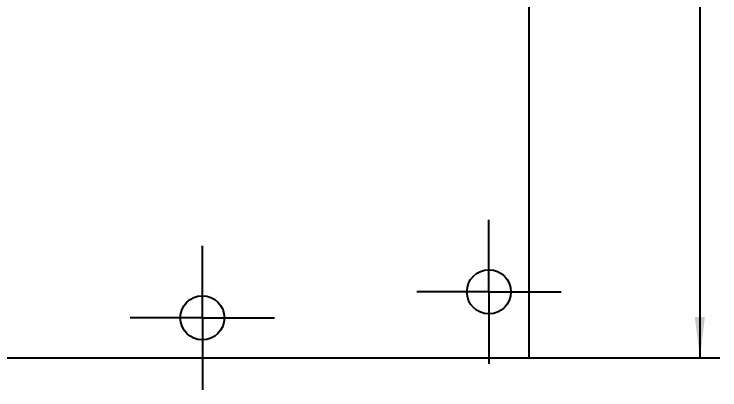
# Model space of a CAD drawing. Header units: millimetres. Extents: x 0 to 420, y 0 to 297.
# Drawn here: x 156.6 to 227, y 146.8 to 184.4 of the extents above; entities that cross this region are included whole.
import ezdxf

# ---------------------------------------------------------------- set-up
doc = ezdxf.new("R2010")
doc.units = ezdxf.units.MM
doc.layers.add('10', color=7, linetype='Continuous')
doc.styles.add('SLDTEXTSTYLE2', font='TXT', dxfattribs={"width": 0.7})
doc.dimstyles.new('SLDDIMSTYLE0', dxfattribs={"dimtxt": 3, "dimasz": 4.08, "dimexe": 0, "dimexo": 0.0625, "dimgap": 0.75, "dimtad": 1, "dimlfac": 0.5, "dimrnd": 1e-09, "dimzin": 12, "dimdsep": 46, "dimtxsty": 'SLDTEXTSTYLE2', "dimsah": 1, "dimcen": 0.09, "dimadec": 0, "dimazin": 3, "dimtol": 1, "dimtp": 0.01, "dimtm": 0.01, "dimtfac": 1, "dimtofl": 0, "dimtmove": 0, "dimatfit": 3, "dimfxl": 1, "dimfrac": 2, "dimtolj": 1, "dimarcsym": 0})

# ---------------------------------------------------------------- blocks, each defined once
blk = doc.blocks.new('_D')
at = {"layer": '10'}
for p, q in [((92.05, 150.02), (92.05, 268)), ((207.95, 150.02), (207.95, 268)), ((92.05, 266), (207.95, 266))]:
    blk.add_line(p, q, dxfattribs=at)
for points in [[(92.05, 266), (96.13, 265.492), (96.13, 266.508)], [(207.95, 266), (203.87, 266.508), (203.87, 265.492)]]:
    blk.add_solid(points, dxfattribs=at)
at = {"layer": '10', "char_height": 3, "attachment_point": 1, "style": 'SLDTEXTSTYLE2'}
for s, insert in [('57.95', (139.525, 269.867)), ('±0.01', (150.035, 269.867))]:
    blk.add_mtext(s, dxfattribs=dict(at, insert=insert))
blk = doc.blocks.new('_D_1')
at = {"layer": '10'}
for p, q in [((92.05, 249.98), (227, 249.98)), ((225, 249.98), (225, 150.02)), ((92.05, 150.02), (227, 150.02))]:
    blk.add_line(p, q, dxfattribs=at)
for points in [[(225, 249.98), (224.492, 245.9), (225.508, 245.9)], [(225, 150.02), (225.508, 154.1), (224.492, 154.1)]]:
    blk.add_solid(points, dxfattribs=at)
at = {"layer": '10', "char_height": 3, "attachment_point": 1, "rotation": 90, "style": 'SLDTEXTSTYLE2'}
for s, insert in [('±0.01', (221.133, 200.035)), ('49.98', (221.133, 189.525))]:
    blk.add_mtext(s, dxfattribs=dict(at, insert=insert))
blk = doc.blocks.new('SW_CENTERMARKSYMBOL_3')
at = {"layer": '10', "color": 0}
for p, q in [((0, 5), (0, 7.2)), ((0, 0), (0, 5)), ((-5, 0), (-7.2, 0)), ((0, 0), (-5, 0)), ((0, 0), (0, -5)), ((0, 0), (5, 0)), ((5, 0), (7.2, 0)), ((0, -5), (0, -7.2))]:
    blk.add_line(p, q, dxfattribs=at)
blk = doc.blocks.new('SW_CENTERMARKSYMBOL_5')
at = {"layer": '10', "color": 0}
for p, q in [((0, 5), (0, 7.2)), ((0, 0), (0, 5)), ((-5, 0), (-7.2, 0)), ((0, 0), (-5, 0)), ((0, 0), (0, -5)), ((0, 0), (5, 0)), ((5, 0), (7.2, 0)), ((0, -5), (0, -7.2))]:
    blk.add_line(p, q, dxfattribs=at)

msp = doc.modelspace()

# ---------------------------------------------------------------- linework, layer by layer
at = {"color": 7, "linetype": 'Continuous', "lineweight": 25}
for p, q in [((207.95, 150.02), (207.95, 249.98)), ((92.05, 150.02), (207.95, 150.02))]:
    msp.add_line(p, q, dxfattribs=at)
for centre in [(203.95, 156.62), (175.35, 154.02)]:
    msp.add_circle(centre, 2.2, dxfattribs=at)

# ---------------------------------------------------------------- block references
at = {"layer": '10'}
for name, p in [('SW_CENTERMARKSYMBOL_5', (203.95, 156.62)), ('SW_CENTERMARKSYMBOL_3', (175.35, 154.02))]:
    msp.add_blockref(name, p, dxfattribs=at)

# ---------------------------------------------------------------- dimensions: what is measured, and where the dimension line sits
dim = msp.add_linear_dim(base=(207.95, 266), p1=(92.05, 150.02), p2=(207.95, 150.02), dimstyle='SLDDIMSTYLE0', dxfattribs=at)
dim.commit()
dim.dimension.update_dxf_attribs({"geometry": '_D', "text_midpoint": (150, 266), "dimtype": 160})
dim = msp.add_linear_dim(base=(225, 150.02), p1=(92.05, 249.98), p2=(92.05, 150.02), angle=90, dimstyle='SLDDIMSTYLE0', dxfattribs=at)
dim.commit()
dim.dimension.update_dxf_attribs({"geometry": '_D_1', "text_midpoint": (225, 200), "dimtype": 160})

doc.saveas('drawing.dxf')
